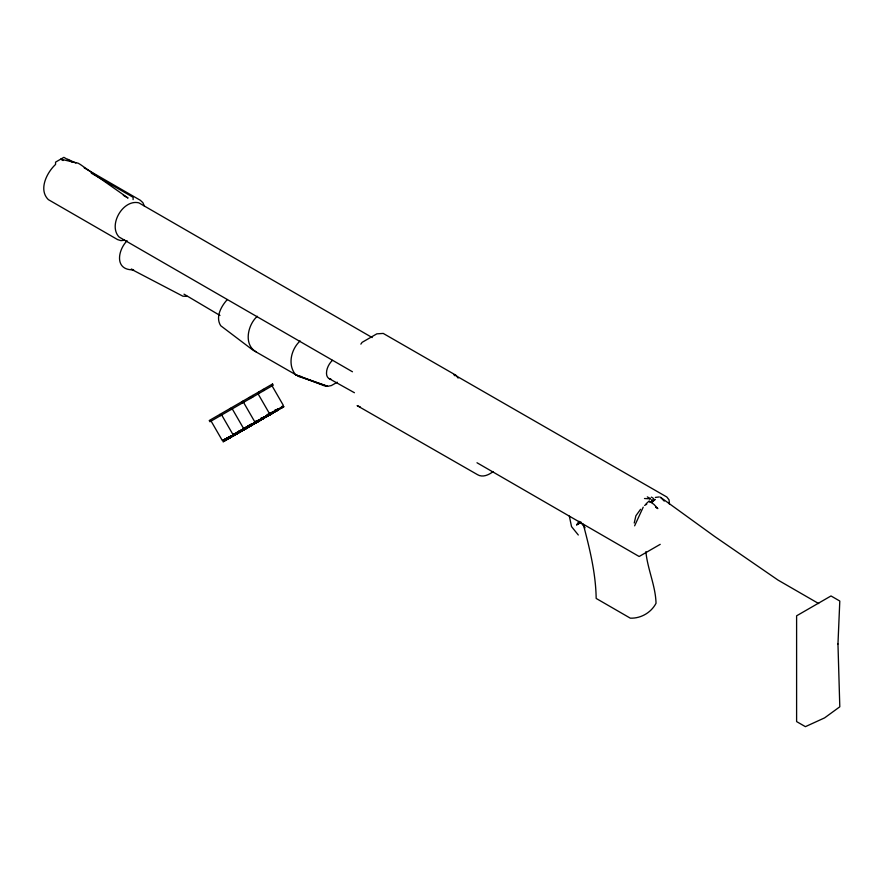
<?xml version="1.0" encoding="UTF-8"?>
<svg xmlns="http://www.w3.org/2000/svg" width="884" height="884" viewBox="0 0 884 884"><rect width="100%" height="100%" fill="white"/><g stroke="black" fill="none" stroke-linecap="round" stroke-linejoin="round"><path stroke-width="1.33" d="M669.486 504.355L669.033 499.836L666.845 497.018L454.078 374.65L454.597 375.689M634.237 523.019L635.894 515.77L640.557 509.306M634.624 525.825L643.221 507.151M579.042 521.273L576.655 524.853L581.009 522.455M360.871 344.141L362.108 342.351L376.827 333.843L383.236 333.423L455.934 375.247L458.122 378.076M127.119 240.746C117.561 250.371 114.379 270.592 133.606 269.797L131.208 269.189L182.889 296.195L187.275 296.394M227.354 299.532C221.232 306.14 215.155 317.157 220.735 325.743L252.912 350.108L298.77 376.44L327.544 386.297L331.301 385.59L337.29 382.219M257.343 316.262C247.829 324.572 243.299 344.55 256.017 351.755M300.107 340.948C291.123 349.213 287.311 364.86 295.665 374.794L324.284 385.778L327.544 386.297L295.665 374.794M646.06 503.836L649.143 501.007L653.972 504.41L657.829 508.609L655.596 507.206M232.636 435.624L229.707 438.022L232.823 435.525M245.166 427.922L240.282 431.911L243.398 429.414M246.868 427.182L242.967 430.364L247.111 427.038M253.796 423.414L255.741 421.823M256.194 422.254L254.238 423.856L257.355 421.359M264.095 417.701L262.139 419.292L269.399 413.469L258.128 393.933M267.023 415.303L268.979 413.712M268.46 414.95L265.52 417.336L268.637 414.839M279.035 408.839L276.095 411.237L279.211 408.739M226.801 438.994L223.729 441.47L230.083 436.895M236.359 433.712L234.304 435.37L236.304 433.845M239.034 432.166L236.978 433.823L226.613 438.177L236.017 434.376L224.989 439.116L234.614 435.182L223.696 439.856L232.923 436.166L222.801 440.376L231.055 437.237L222.381 440.619L211.099 421.082M246.934 427.613L244.879 429.259L249.885 425.458M251.531 424.596L247.619 427.679L239.012 431.016L248.249 427.315L251.343 424.828M260.261 419.447L256.161 422.751L260.161 419.712M263.653 417.491L259.542 420.795L263.554 417.756M274.372 411.215L269.476 415.06L260.868 418.397L270.106 414.695L274.228 411.38M250.857 425.801L252.935 424.143M281.289 407.071L283.366 405.413L272.084 385.877M227 438.762L223.088 441.845L284.062 406.629L274.825 410.342L283.421 407.005L269.189 413.59L277.443 410.452L268.769 413.834M232.724 435.259L227.84 439.094L230.017 437.425M233.663 435.735L236.592 433.425M236.337 434.188L239.277 431.878M243.299 429.149L238.415 432.983L243.862 428.828M245.001 428.375L241.1 431.447L245.454 428.11M244.238 429.624L247.177 427.326M252.901 423.812L248.26 427.303M256.283 421.856L252.382 424.928L255.642 422.43M250.636 425.005L255.587 423.071L260.415 419.27M263.797 417.325L258.901 421.16L249.586 424.917L258.183 421.58L247.763 425.966L257.167 422.165L260.382 419.767M262.228 418.839L260.272 420.364L263.543 417.878L260.559 420.209L254.426 422.839M265.156 416.53L268.095 414.231M266.592 416.11L263.653 418.419L268.007 415.093L272.847 413.104L267.056 415.546M276.184 410.773L274.239 412.309L278.593 408.983M239.321 431.657L235.321 434.773L240.658 430.784M241 430.884L237.995 433.226L243.343 429.237M249.896 425.547L245.896 428.674L251.233 424.685M253.277 423.591L249.277 426.718L244.371 428.828M257.178 422.154L262.172 418.254M274.139 411.756L271.134 414.099L274.338 411.701M226.149 440.066L230.26 436.884M237.752 433.171L240.835 430.784M239.409 432.42L243.509 429.237M247.299 427.856L251.41 424.674M250.68 425.911L255.819 421.922M260.636 419.756L258.581 421.348L263.863 417.392M261.962 419.392L264.018 417.8M272.537 413.292L274.592 411.69M240.989 430.784L236.978 433.823L228.437 437.127L237.674 433.414M270.117 414.684L274.128 411.646M255.686 421.933L249.277 426.718L242.216 429.58M268.305 414.651L260.559 420.209L254.669 422.585M493.117 471.592C488.819 474.918 482.686 477.802 477.526 474.675L357.125 405.623L360.352 407.016M576.655 524.853L581.12 522.267M650.226 498.244L649.806 499.526M650.79 501.703L655.188 499.482L649.895 502.388M644.602 505.438L646.734 504.212M651.254 502.521L653.541 501.195M660.215 544.345L639.154 556.5L476.995 462.752M664.249 501.106L660.425 497.228L714.703 536.511L778.03 580.092L818.694 603.573M265.708 416.331L271.83 413.701L267.123 415.602M264.36 417.104L270.427 414.508L265.62 416.474M269.465 415.06L255.233 421.646L263.487 418.519L254.813 421.9L243.531 402.353M254.625 422.552L261.576 419.624L256.658 421.524M242.183 429.547L250.294 426.132L247.829 427.082M247.608 427.679L237.188 432.077L246.592 428.265M266.206 416.541L268.736 415.491L265.277 416.872M253.664 423.58L257.454 421.999L253.995 423.381M242.382 430.088L246.172 428.508L241.564 430.364M255.542 422.497L259.145 421.016L243.951 428.165L252.205 425.027L243.531 428.409L232.249 408.872M243.056 429.502L247.863 427.536L233.376 434.265L241.63 431.138L232.956 434.519L221.674 414.972M267.719 415.06L273.488 412.74M256.437 421.569L262.216 419.248M247.465 427.16L250.934 425.768M260.67 418.972L266.869 416.563L264.515 417.458M241.829 430.552L244.304 429.591L239.597 431.381M252.05 424.419L255.587 423.071M655.342 497.427L659.32 496.941M644.491 498.51L648.602 498.742M124.788 240.238L120.92 240.625L117.594 239.597L48.355 199.629C38.244 189.74 46.775 172.59 55.559 164.446L55.559 162.137L63.869 157.341L72.223 162.159M298.77 376.44L301.157 376.451M67.748 159.253L75.847 163.043M329.102 378.584L354.429 392.728M84.201 167.861L140.302 200.259L142.854 202.624L144.457 206.171M91.328 173.187L133.108 197.309L133.108 199.607M653.641 498.598L651.431 497.117M372.197 337.566L138.821 202.834C122.975 199.033 107.859 225.21 119.075 237.023L352.451 371.766M647.32 496.885L650.403 498.664M63.073 160.534L60.709 159.164L78.124 163.197L80.4 164.523L128.047 198.038L123.318 195.32M184.016 294.162L219.972 315.455M580.501 522.079L585.109 527.803M578.302 534.997L571.528 526.599L569.34 516.112M263.266 389.336L263.973 390.551M258.57 392.043L259.277 393.269M252.691 395.435L253.399 396.662M250.934 396.452L251.642 397.678M249.31 397.391L250.017 398.618M243.045 401.016L243.741 402.231M241.675 401.8L242.371 403.027M230.392 408.32L231.1 409.535M219.818 414.419L220.525 415.646M583.252 524.201C589.672 548.456 595.783 573.241 596.17 598.435L630.292 618.159C640.812 618.579 651.132 612.623 656.027 603.297C655.596 585.794 647.541 569.252 645.884 551.693M330.881 379.037A11.846 6.84 -60 0 1 326.483 373.346L326.704 370.705A11.846 6.84 -60 0 1 332.439 360.352M837.966 643.994L839.8 706.802L824.595 717.885L805.401 726.659L796.606 721.587L796.606 615.816L831.004 595.96L839.8 601.032L837.966 643.994M651.994 499.869L651.928 500.863L651.994 499.869M272.537 383.988L209.243 420.53L209.939 421.745L273.233 385.203L272.537 383.988"/></g></svg>
